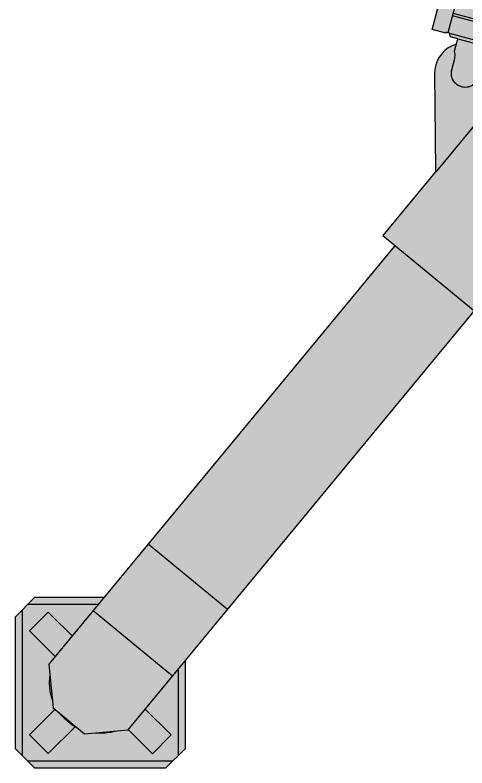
# Model space of a CAD drawing. Header units: millimetres. Extents: x -14799 to 18307, y 3609 to 39292.
# Drawn here: x -7251 to -5634, y 3609 to 6306 of the extents above; entities that cross this region are included whole.
import ezdxf

# ---------------------------------------------------------------- set-up
doc = ezdxf.new("R2010")
doc.units = ezdxf.units.MM
doc.set_wipeout_variables(frame=1)
doc.layers.add('Техника. Кран LTM-1750-9.1', color=250, linetype='Continuous')
doc.layers.add('Техника. Кран LTM-1750-9.1 Штрих', color=7, linetype='Continuous', true_color=0xffcc33)

# ---------------------------------------------------------------- blocks, each defined once
blk = doc.blocks.new('LTM 1750-9.1-20210527.232608')
at = {"color": 0, "linetype": 'ByBlock', "lineweight": -2, "transparency": 16777216}
blk.add_wipeout([(326.4, -237.7), (332.8, -240), (1022, -240), (4320, -240), (4320, 240), (1022, 240), (332.8, 240), (326.4, 237.7), (-42.6, 103.3), (-42.6, 103.3), (-72, 87.2), (-95.1, 63.1), (-109.9, 33.1), (-115, 0), (-115, 0), (-115, 0), (-109.9, -33.1), (-95.1, -63.1), (-72, -87.3), (-42.6, -103.4), (-42.6, -103.4)], dxfattribs=at)
at = {"layer": 'Техника. Кран LTM-1750-9.1 Штрих', "transparency": 16777216}
h = blk.add_hatch(color=256, dxfattribs=at)
h.dxf.hatch_style = 1
edge = h.paths.add_edge_path()
edge.add_line((-42.6, -103.4), (326.4, -237.7))
edge.add_line((326.4, -237.7), (332.8, -240))
edge.add_line((332.8, -240), (1022, -240))
edge.add_line((1022, -240), (4320, -240))
edge.add_line((4320, -240), (4320, 240))
edge.add_line((4320, 240), (1022, 240))
edge.add_line((1022, 240), (332.8, 240))
edge.add_line((332.8, 240), (326.4, 237.7))
edge.add_line((326.4, 237.7), (-42.6, 103.3))
edge.add_arc((-5, 0), 110, 110, 179.9946)
edge.add_arc((-5, 0), 110, 180.0054, 250)
edge = h.paths.add_edge_path(flags=16)
edge.add_arc((0, 0), 80, 0, 360)
at = {"color": 0, "linetype": 'ByBlock', "lineweight": -2, "transparency": 16777216}
for p, q in [((326.4, -237.7), (326.4, 237.7)), ((1022, 240), (1022, -240))]:
    blk.add_line(p, q, dxfattribs=at)
for points in [[(-42.6, -103.4), (326.4, -237.7), (332.8, -240), (1022, -240), (4320, -240), (4320, 240), (1022, 240), (332.8, 240), (326.4, 237.7), (-42.6, 103.3, 0.315273), (-115, 0, 0.315273), (-42.6, -103.4)], [(238.8, 120.6, -0.233906), (238.8, -120.7), (164.2, -93.5, -0.315299), (105, -8.9), (105, 8.9, -0.315299), (164.2, 93.5), (238.8, 120.6)], [(267, 0, 0.115398), (238.8, 120.6)]]:
    blk.add_lwpolyline(points, format="xyb", dxfattribs=at)
blk.add_circle((0, 0), 80, dxfattribs=at)
blk.add_wipeout([(3547, -244), (3547, -244), (3558.8, -256.7), (3567.7, -271.5), (3573.1, -287.9), (3575, -305), (3575, -305), (3575, -381.9), (3575, -381.9), (3580.9, -417.6), (3598.1, -449.4), (3624.7, -474), (3657.8, -488.5), (3693.9, -491.6), (3728.9, -482.8), (3755.7, -466.3), (4020.3, -244.4), (4020.3, -238), (3547, -238)], dxfattribs=at)
at = {"layer": 'Техника. Кран LTM-1750-9.1 Штрих', "transparency": 16777216}
h = blk.add_hatch(color=256, dxfattribs=at)
h.dxf.hatch_style = 1
edge = h.paths.add_edge_path()
edge.add_line((3547, -238), (3547, -244))
edge.add_arc((3494.3, -305.2), 80.7, 0.0773, 49.1907, ccw=False)
edge.add_line((3575, -305), (3575, -381.9))
edge.add_arc((3685, -382), 110, 179.9764, 309.9739)
edge.add_line((3755.7, -466.3), (4020.3, -244.4))
edge.add_line((4020.3, -244.4), (4020.3, -238))
edge.add_line((4020.3, -238), (3547, -238))
edge = h.paths.add_edge_path(flags=16)
edge.add_arc((3685, -382), 50, 0, 360)
at = {"color": 0, "linetype": 'ByBlock', "lineweight": -2, "transparency": 16777216}
blk.add_lwpolyline([(3547, -238), (3547, -244, -0.217639), (3575, -305), (3575, -381.9, 0.637055), (3755.7, -466.3), (4020.3, -244.4), (4020.3, -238)], format="xyb", close=True, dxfattribs=at)
blk.add_circle((3685, -382), 50, dxfattribs=at)
blk = doc.blocks.new('LTM 1750-9.1-20210527.22422701')
at = {"color": 0, "linetype": 'ByBlock', "lineweight": -2, "transparency": 16777216}
blk.add_wipeout([(-235, 305), (235, 305), (305, 235), (305, -235), (235, -305), (-235, -305), (-305, -235), (-305, 235)], dxfattribs=at)
at = {"layer": 'Техника. Кран LTM-1750-9.1 Штрих', "true_color": 0xadadad, "transparency": 16777216}
h = blk.add_hatch(color=253, dxfattribs=at)
h.dxf.hatch_style = 1
h.paths.add_polyline_path([(-235, -305), (235, -305), (305, -235), (305, 235), (235, 305), (-235, 305), (-305, 235), (-305, -235)])
at = {"color": 0, "linetype": 'ByBlock', "lineweight": -2, "transparency": 16777216}
for p, q in [((260, 280), (-260, 280)), ((-280, 260), (-280, -260)), ((280, -260), (280, 260)), ((-260, -280), (260, -280))]:
    blk.add_line(p, q, dxfattribs=at)
blk.add_lwpolyline([(-235, -305), (235, -305), (305, -235), (305, 235), (235, 305), (-235, 305), (-305, 235), (-305, -235)], close=True, dxfattribs=at)
for points in [[(-90.4, 157.5), (-186.7, 253.9), (-253.9, 186.7), (-157.5, 90.4)], [(157.5, 90.4), (253.5, 186.4), (186.4, 253.5), (90.4, 157.5)], [(-90.4, -157.5), (-186.4, -253.5), (-253.5, -186.4), (-157.5, -90.4)], [(90.4, -157.5), (186, -253.2), (253.2, -186), (157.5, -90.4)]]:
    blk.add_lwpolyline(points, dxfattribs=at)
blk.add_circle((0, 0), 181.6, dxfattribs=at)
blk = doc.blocks.new('LTM 1750-9.1-20210527.223554')
at = {"color": 0, "linetype": 'ByBlock', "lineweight": -2, "transparency": 16777216}
blk.add_wipeout([(66, 184), (-3029.1, 184), (-3029.1, -184), (66, -184), (177.1, -72.9), (177.1, 72.9)], dxfattribs=at)
at = {"layer": 'Техника. Кран LTM-1750-9.1 Штрих', "true_color": 0xadadad, "transparency": 16777216}
h = blk.add_hatch(color=253, dxfattribs=at)
h.dxf.hatch_style = 1
h.paths.add_polyline_path([(177.1, 72.9), (66, 184), (-3029.1, 184), (-3029.1, -184), (66, -184), (177.1, -72.9)])
at = {"color": 0, "linetype": 'ByBlock', "lineweight": -2, "transparency": 16777216}
for p, q in [((-491.9, 184), (-491.9, -184)), ((-182.9, 184), (-182.9, -184))]:
    blk.add_line(p, q, dxfattribs=at)
blk.add_lwpolyline([(177.1, 72.9), (66, 184), (-3029.1, 184), (-3029.1, -184), (66, -184), (177.1, -72.9)], close=True, dxfattribs=at)
blk = doc.blocks.new('LTM 1750-9.1-20210527.061209')
at = {"color": 0, "linetype": 'ByBlock', "lineweight": -2, "transparency": 16777216}
blk.add_wipeout([(-125, 98), (-125, 105), (-122, 105), (-122, 155), (-1672, 155), (-1672, 98), (-1690, 98), (-1690, -99), (-125, -99), (-125, -91.9), (-113, -85), (-113, -58), (-71.8, -58), (-71.8, -58), (-69.2, -57.8), (-66.7, -57.3), (-64.2, -56.5), (-61.9, -55.5), (-61.9, -55.5), (-55.6, -53), (-55.6, -53), (-51.1, -51.7), (-46.4, -50.8), (-41.7, -50.2), (-36.9, -50), (-36.9, -50), (0, -50), (0, -50), (23.6, -44.1), (41.6, -27.8), (49.8, -4.9), (46.2, 19.1), (31.8, 38.6), (9.8, 49), (0, 50), (-36.9, 50), (-36.9, 50), (-41.7, 50.2), (-46.4, 50.8), (-51.1, 51.7), (-55.6, 53), (-55.6, 53), (-61.9, 55.5), (-61.9, 55.5), (-64.2, 56.5), (-66.7, 57.3), (-69.2, 57.8), (-71.8, 58), (-71.8, 58), (-113, 58), (-113, 85), (-125, 91.9)], dxfattribs=at)
at = {"layer": 'Техника. Кран LTM-1750-9.1 Штрих', "transparency": 16777216}
h = blk.add_hatch(color=256, dxfattribs=at)
h.dxf.hatch_style = 1
edge = h.paths.add_edge_path()
edge.add_line((-125, 91.9), (-125, 98))
edge.add_line((-125, 98), (-125, 105))
edge.add_line((-125, 105), (-122, 105))
edge.add_line((-122, 105), (-122, 155))
edge.add_line((-122, 155), (-1672, 155))
edge.add_line((-1672, 155), (-1672, 98))
edge.add_line((-1672, 98), (-1690, 98))
edge.add_line((-1690, 98), (-1690, -99))
edge.add_line((-1690, -99), (-125, -99))
edge.add_line((-125, -99), (-125, -91.9))
edge.add_line((-125, -91.9), (-113, -85))
edge.add_line((-113, -85), (-113, -58))
edge.add_line((-113, -58), (-71.8, -58))
edge.add_arc((-72, -36.7), 21.3, 270.5159, 298.2641)
edge.add_line((-61.9, -55.5), (-55.6, -53))
edge.add_arc((-36.9, -110), 60, 90, 108.1948, ccw=False)
edge.add_line((-36.9, -50), (0, -50))
edge.add_arc((0, 0), 50, 269.9999, 449.9999)
edge.add_line((0, 50), (-36.9, 50))
edge.add_arc((-36.9, 110), 60, 251.8052, 270, ccw=False)
edge.add_line((-55.6, 53), (-61.9, 55.5))
edge.add_arc((-72, 36.7), 21.3, 61.7359, 89.4841)
edge.add_line((-71.8, 58), (-113, 58))
edge.add_line((-113, 58), (-113, 85))
edge.add_line((-113, 85), (-125, 91.9))
at = {"color": 0, "linetype": 'ByBlock', "lineweight": -2, "transparency": 16777216}
for p, q in [((-196.7, -99), (-196.7, 98)), ((-187.3, -99), (-187.3, 98))]:
    blk.add_line(p, q, dxfattribs=at)
blk.add_lwpolyline([(-125, 91.9), (-125, 98), (-125, 105), (-122, 105), (-122, 155), (-1672, 155), (-1672, 98), (-1690, 98), (-1690, -99), (-125, -99), (-125, -91.9), (-113, -85), (-113, -58), (-71.8, -58, 0.121669), (-61.9, -55.5), (-55.6, -53, -0.079557), (-36.9, -50), (0, -50, 1), (0, 50), (-36.9, 50, -0.079557), (-55.6, 53), (-61.9, 55.5, 0.121669), (-71.8, 58), (-113, 58), (-113, 85)], format="xyb", close=True, dxfattribs=at)
for points in [[(-1663, -99), (-1663, 146), (-1648, 146), (-1648, -99)], [(-1672, 98), (-1663, 98)], [(-1648, 98), (-125, 98)], [(-125, 91.9), (-125, -91.9)], [(-113, 58), (-113, -58)]]:
    blk.add_lwpolyline(points, dxfattribs=at)
blk = doc.blocks.new('*U108')
at = {"color": 0, "linetype": 'ByBlock', "lineweight": -2, "transparency": 16777216}
blk.add_blockref('LTM 1750-9.1-20210527.22422701', (5497, 6004.5), dxfattribs=at)
at = {"color": 0, "linetype": 'ByBlock', "lineweight": -2, "transparency": 16777216, "rotation": 50.46124092011008}
blk.add_blockref('LTM 1750-9.1-20210527.223554', (5497, 6004.5), dxfattribs=at)
blk.add_blockref('LTM 1750-9.1-20210527.232608', (1550, 1223), dxfattribs=at)
at = {"color": 0, "linetype": 'ByBlock', "lineweight": -2, "transparency": 16777216, "xscale": -1, "rotation": 255.0911921560667}
blk.add_blockref('LTM 1750-9.1-20210527.061209', (4190.4, 3821.7), dxfattribs=at)
blk = doc.blocks.new('*U115')
at = {"layer": 'Техника. Кран LTM-1750-9.1', "transparency": 16777216}
blk.add_blockref('*U108', (0, 0), dxfattribs=at)

msp = doc.modelspace()

# ---------------------------------------------------------------- block references
at = {"layer": 'Техника. Кран LTM-1750-9.1', "rotation": 180}
msp.add_blockref('*U115', (-1449.5, 9918.6), dxfattribs=at)

doc.saveas('drawing.dxf')
